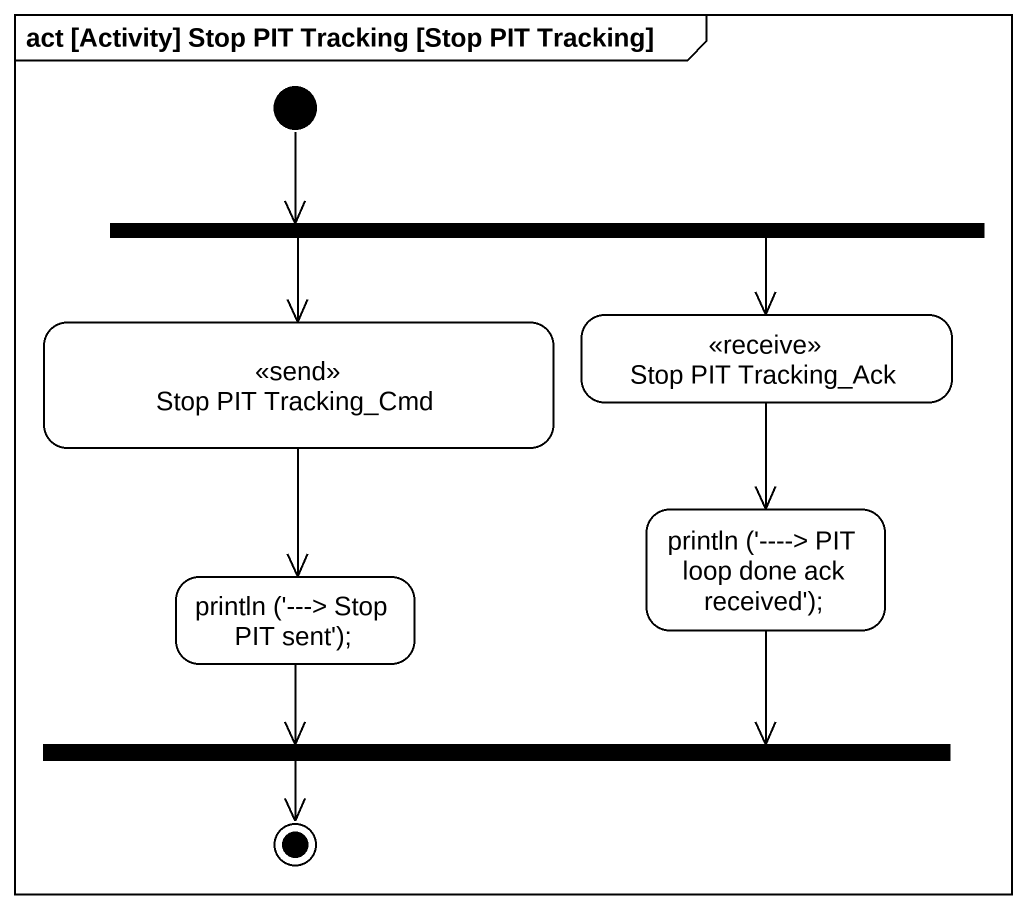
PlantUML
@startuml
mainframe act [Activity] Stop PIT Tracking [Stop PIT Tracking]
hide empty description
state fork1 <<fork>>
state "Stop PIT Tracking_Cmd" as Stop_PIT_Tracking_Cmd <<send>>
state "Stop PIT Tracking_Ack" as Stop_PIT_Tracking_Ack <<receive>>
state "println ('~--~--> PIT loop done ack received');" as println_PIT_loop_done_ack
state "println ('---> Stop PIT sent');" as println_Stop_PIT_sent
state fork2 <<join>>
[*] -right-> fork1
fork1 --> Stop_PIT_Tracking_Cmd
fork1 -right-> Stop_PIT_Tracking_Ack
Stop_PIT_Tracking_Cmd --> println_Stop_PIT_sent
Stop_PIT_Tracking_Ack --> println_PIT_loop_done_ack
println_PIT_loop_done_ack --> fork2
println_Stop_PIT_sent --> fork2
fork2 -left-> [*]
@enduml
